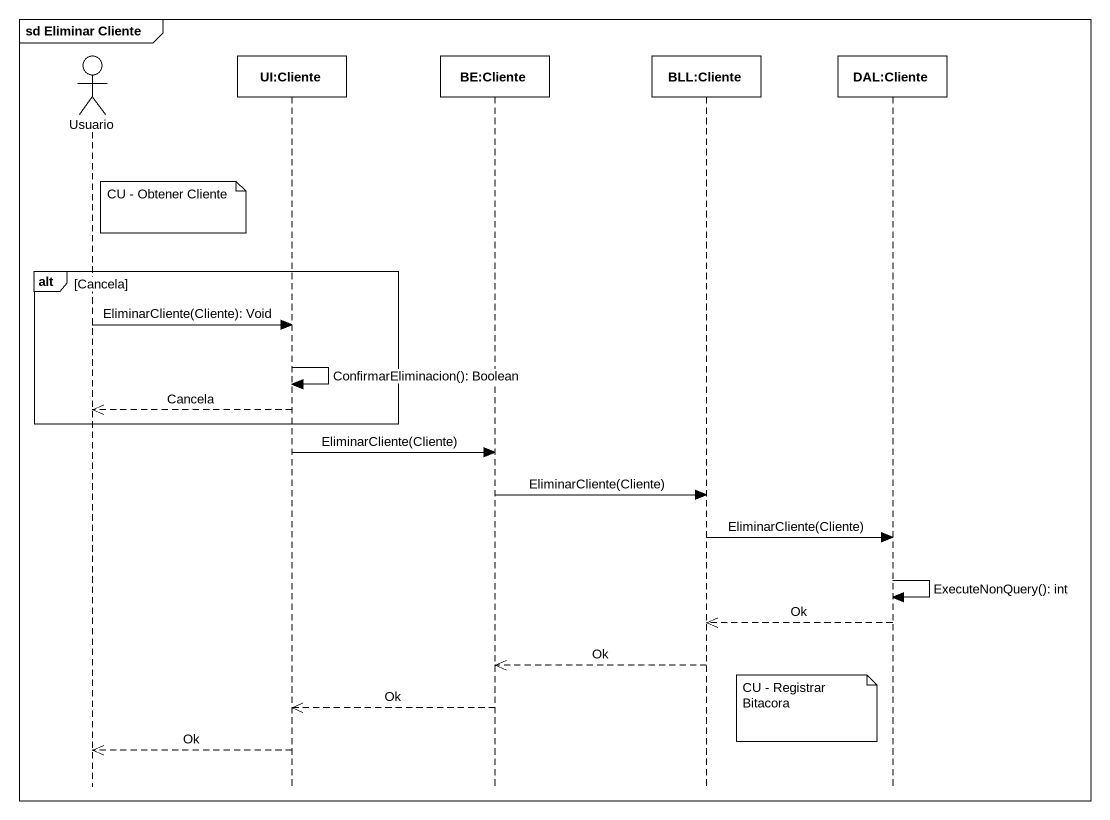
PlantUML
@startuml
mainframe sd Eliminar Cliente
hide footbox
actor Usuario
participant "UI:Cliente" as UI_Cliente
participant "BE:Cliente" as BE_Cliente
participant "BLL:Cliente" as BLL_Cliente
participant "DAL:Cliente" as DAL_Cliente

note right of Usuario : CU - Obtener Cliente
alt Cancela
  Usuario -> UI_Cliente : EliminarCliente(Cliente): Void
  UI_Cliente -> UI_Cliente : ConfirmarEliminacion(): Boolean
  UI_Cliente -->> Usuario : Cancela
end
UI_Cliente -> BE_Cliente : EliminarCliente(Cliente)
BE_Cliente -> BLL_Cliente : EliminarCliente(Cliente)
BLL_Cliente -> DAL_Cliente : EliminarCliente(Cliente)
DAL_Cliente -> DAL_Cliente : ExecuteNonQuery(): int
DAL_Cliente -->> BLL_Cliente : Ok
BLL_Cliente -->> BE_Cliente : Ok
BE_Cliente -->> UI_Cliente : Ok
note left of DAL_Cliente : CU - Registrar Bitacora
UI_Cliente -->> Usuario : Ok
@enduml
